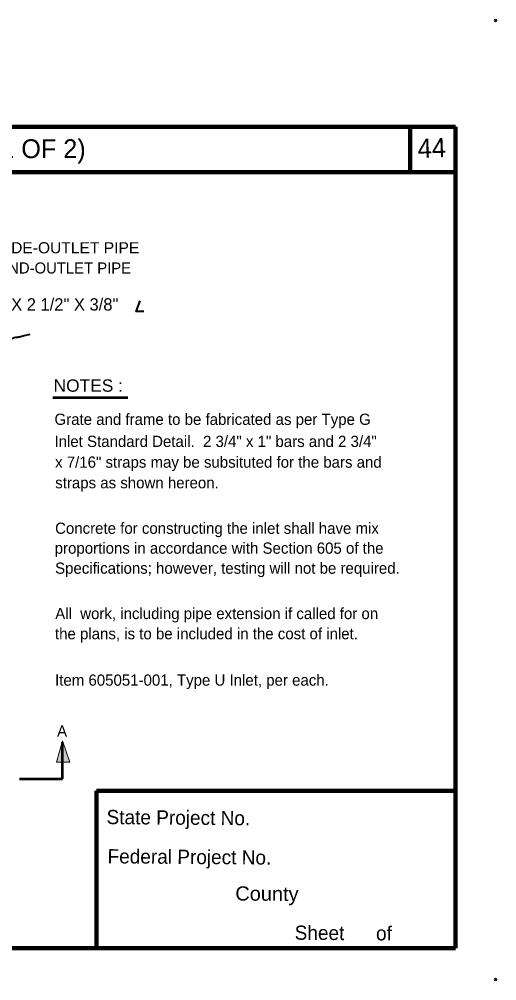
# Model space of a CAD drawing. Extents: x -8731 to -6011, y -64684 to -56618.
# Drawn here: x -6604 to -6011, y -64684 to -63489 of the extents above; entities that cross this region are included whole.
import ezdxf
from ezdxf.enums import TextEntityAlignment as Align

# ---------------------------------------------------------------- set-up
doc = ezdxf.new("R2010")
doc.units = 0
doc.header["$LTSCALE"] = 6.1
doc.header["$PDMODE"] = 32
doc.header["$PDSIZE"] = 3.05
doc.layers.add('1', color=7, linetype='Continuous', lineweight=13)
doc.layers.add('3', color=7, linetype='Continuous', lineweight=40)

msp = doc.modelspace()

# ---------------------------------------------------------------- hatches: boundary and pattern name
at = {"layer": '1'}
msp.add_hatch(color=256, dxfattribs=at).paths.add_polyline_path([(-6550.58, -64385.94), (-6541.62, -64412.64), (-6558.24, -64412.48)])

# ---------------------------------------------------------------- linework, layer by layer
at = {"layer": '1', "lineweight": 100}
for p, q in [((-6062.54, -63622.56), (-7554.76, -63622.56)), ((-6118.78, -63622.56), (-6118.78, -63678.8)), ((-6062.54, -63622.56), (-6062.54, -64644)), ((-6062.54, -63678.8), (-7554.76, -63678.8)), ((-6508.26, -64448.3), (-6062.54, -64448.3)), ((-6508.26, -64448.3), (-6508.26, -64644)), ((-6062.54, -64644), (-6702.66, -64644))]:
    msp.add_line(p, q, dxfattribs=at)
msp.add_lwpolyline([(-7554.76, -63626.04), (-7554.76, -64644), (-6064, -64644)], dxfattribs=at)
at = {"layer": '1'}
msp.add_lwpolyline([(-6550.58, -64385.94), (-6541.62, -64412.64), (-6558.24, -64412.48)], close=True, dxfattribs=at)
for p in [(-6012.6, -63490.34), (-6012.6, -64682.96)]:
    msp.add_point(p, dxfattribs=at)
at = {"layer": '3', "lineweight": 53}
for p, q in [((-6562.86, -63959.22), (-6469.42, -63959.22)), ((-6550.72, -64433.36), (-6550.72, -64387.92)), ((-6604.26, -64433.36), (-6550.72, -64433.36))]:
    msp.add_line(p, q, dxfattribs=at)
at = {"layer": '3'}
msp.add_lwpolyline([(-6449.46, -63852.42), (-6459.22, -63852.42), (-6453.96, -63839.06)], dxfattribs=at)
msp.add_spline([(-6737.02, -63904.92), (-6735.52, -63905.36), (-6731.76, -63905.36), (-6728.32, -63904.62), (-6722.92, -63902.66), (-6717.96, -63901.46), (-6713.92, -63900.26), (-6712.26, -63899.52), (-6707.92, -63898.46), (-6689.92, -63898.02), (-6681.36, -63896.52), (-6679.26, -63895.46), (-6675.22, -63893.22), (-6670.56, -63890.22), (-6665.92, -63888.56), (-6664.12, -63888.26), (-6655.42, -63888.56), (-6649.26, -63889.46), (-6647.32, -63889.76), (-6643.72, -63889.76), (-6636.36, -63888.86), (-6628.12, -63888.26), (-6623.02, -63887.52), (-6614.32, -63885.72), (-6606.66, -63884.06), (-6604.26, -63883.76), (-6598.26, -63881.96), (-6590.62, -63880.62)], degree=3, dxfattribs=at)

# ---------------------------------------------------------------- texts
at = {"layer": '1'}
for s, height, rotation, p in [('44', 23.78, 2.121, (-6109.06, -63661.44)), ('State Project No.', 17.66, 359.537, (-6495.98, -64489.68)), ('Federal Project No.', 17.66, 359.537, (-6494.72, -64538.44)), ('Sheet      of', 17.66, 359.537, (-6262.22, -64633.44))]:
    msp.add_text(s, height=height, rotation=rotation, dxfattribs=at).set_placement(p)
at = {"layer": '1', "width": 1.05}
msp.add_text('County', height=17.66, rotation=359.537, dxfattribs=at).set_placement((-6335.98, -64584.68))
at = {"layer": '3'}
for s, height, p in [('( 1 OF 2)', 23.4, (-6584.46, -63661.5)), ('3" X 2 1/2" X 3/8"', 15.34, (-6560.05, -63851.1)), ('A', 13.95, (-6551.19, -64380.86))]:
    msp.add_text(s, height=height, dxfattribs=at).set_placement(p, align=Align.CENTER)
at = {"layer": '3', "width": 1.05}
msp.add_text('8" MIN. WITH SIDE-OUTLET PIPE', height=13.79, dxfattribs=at).set_placement((-6756.9, -63779.9))
at = {"layer": '3'}
for s, height, p in [('12" MIN. WITH END-OUTLET PIPE', 13.79, (-6758.9, -63805)), ('Grate and frame to be fabricated as per Type G ', 13.95, (-6560.62, -63993.26)), ('Inlet Standard Detail.  2 3/4" x 1" bars and 2 3/4" ', 13.95, (-6560.62, -64020.72)), ('x 7/16" straps may be subsituted for the bars and', 13.95, (-6559.86, -64046.52)), ('straps as shown hereon.', 13.95, (-6559.72, -64072.16)), ('Concrete for constructing the inlet shall have mix', 13.95, (-6559.86, -64128.72)), ('proportions in accordance with Section 605 of the', 13.95, (-6560.32, -64153.46)), ('Specifications; however, testing will not be required.', 13.95, (-6559.86, -64178.36)), ('All  work, including pipe extension if called for on', 13.95, (-6559.72, -64234.76)), ('the plans, is to be included in the cost of inlet.', 13.95, (-6560.02, -64259.82)), ('Item 605051-001, Type U Inlet, per each.', 13.95, (-6559.86, -64317.56))]:
    msp.add_text(s, height=height, dxfattribs=at).set_placement(p)
at = {"layer": '3', "width": 1.05}
msp.add_text('NOTES :', height=15.34, dxfattribs=at).set_placement((-6518.61, -63952), align=Align.CENTER)

doc.saveas('drawing.dxf')
